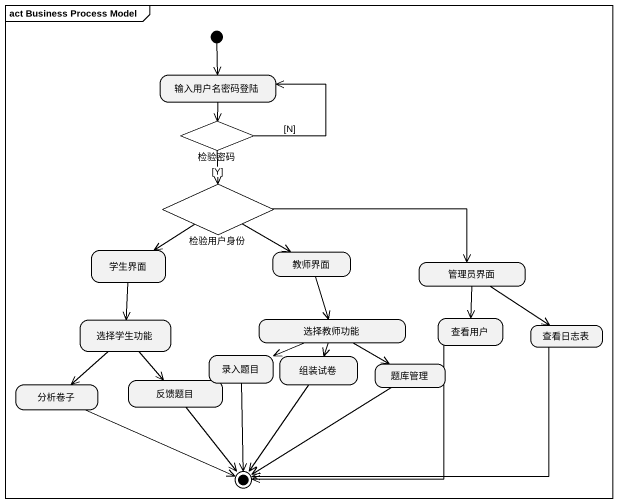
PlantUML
@startuml
mainframe act Business Process Model
hide empty description
state 输入用户名密码登陆
state 检验密码 <<choice>>
state 检验用户身份 <<choice>>
state 学生界面
state 教师界面
state 管理员界面
state 选择学生功能
state 录入题目
state 选择教师功能
state 组装试卷
state 查看用户
state 查看日志表
state 分析卷子
state 反馈题目
state 题库管理
[*] --> 输入用户名密码登陆
输入用户名密码登陆 --> 检验密码
检验密码 -up-> 输入用户名密码登陆 : [N]
检验密码 --> 检验用户身份 : [Y]
检验用户身份 --> 学生界面
检验用户身份 -right-> 教师界面
检验用户身份 -right-> 管理员界面
学生界面 --> 选择学生功能
教师界面 --> 选择教师功能
管理员界面 --> 查看用户
管理员界面 --> 查看日志表
选择学生功能 --> 分析卷子
选择学生功能 --> 反馈题目
选择教师功能 -left-> 录入题目
选择教师功能 --> 组装试卷
选择教师功能 -right-> 题库管理
录入题目 --> [*]
组装试卷 --> [*]
查看用户 --> [*]
查看日志表 -left-> [*]
分析卷子 -right-> [*]
反馈题目 --> [*]
题库管理 --> [*]
@enduml
